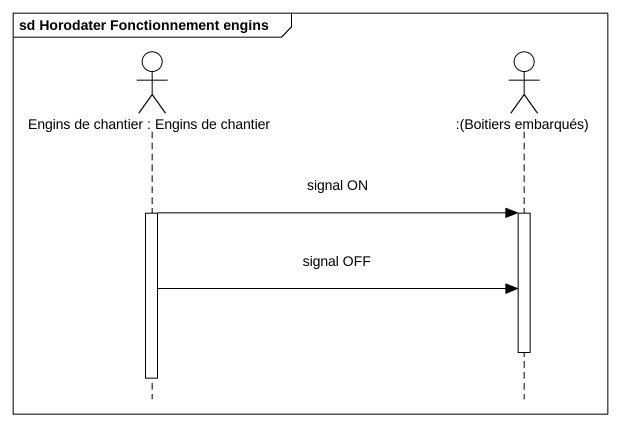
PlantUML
@startuml
mainframe sd Horodater Fonctionnement engins
hide footbox
actor "Engins de chantier : Engins de chantier" as Engins_de_chantier
actor ":(Boitiers embarqués)" as Boitiers_embarqués

activate Engins_de_chantier
Engins_de_chantier -> Boitiers_embarqués : signal ON
activate Boitiers_embarqués
Engins_de_chantier -> Boitiers_embarqués : signal OFF
deactivate Boitiers_embarqués
deactivate Engins_de_chantier
@enduml
